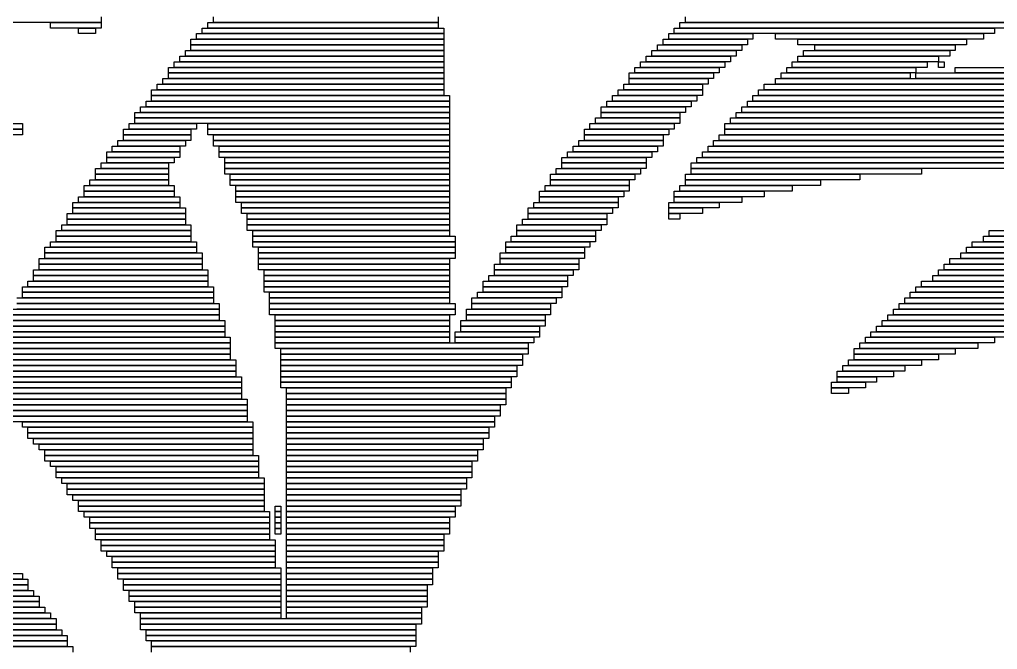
# Model space of a CAD drawing. Extents: x 24 to 1007, y 0 to 1020.
# Drawn here: x 393.5 to 567.5, y 414.5 to 526.5 of the extents above; entities that cross this region are included whole.
import ezdxf

# ---------------------------------------------------------------- set-up
doc = ezdxf.new("R2010")
doc.units = 0

msp = doc.modelspace()

# ---------------------------------------------------------------- linework, layer by layer
for p, q in [((408, 526), (390, 526)), ((399, 526), (408, 526)), ((399, 525), (399, 526)), ((408, 527), (408, 526)), ((408, 526), (408, 525)), ((427, 526), (468, 526)), ((427, 525), (427, 526)), ((428, 526), (428, 527)), ((468, 526), (428, 526)), ((468, 527), (468, 526)), ((468, 526), (468, 525)), ((511, 526), (570, 526)), ((511, 525), (511, 526)), ((512, 526), (512, 527)), ((573, 526), (512, 526)), ((408, 525), (399, 525)), ((404, 525), (407, 525)), ((404, 524), (404, 525)), ((407, 524), (404, 524)), ((407, 525), (407, 524)), ((425, 524), (469, 524)), ((425, 523), (425, 524)), ((426, 525), (469, 525)), ((426, 524), (426, 525)), ((469, 524), (426, 524)), ((468, 525), (427, 525)), ((469, 525), (469, 524)), ((469, 524), (469, 523)), ((509, 524), (524, 524)), ((509, 523), (509, 524)), ((510, 525), (567, 525)), ((510, 524), (510, 525)), ((567, 524), (510, 524)), ((570, 525), (511, 525)), ((524, 524), (524, 523)), ((528, 524), (565, 524)), ((528, 523), (528, 524)), ((565, 524), (565, 523)), ((567, 525), (567, 524)), ((424, 523), (469, 523)), ((424, 522), (424, 523)), ((469, 522), (424, 522)), ((424, 522), (469, 522)), ((424, 521), (424, 522)), ((469, 523), (425, 523)), ((469, 523), (469, 522)), ((469, 522), (469, 521)), ((507, 522), (522, 522)), ((507, 521), (507, 522)), ((508, 523), (523, 523)), ((508, 522), (508, 523)), ((523, 522), (508, 522)), ((524, 523), (509, 523)), ((522, 522), (522, 521)), ((523, 523), (523, 522)), ((565, 523), (528, 523)), ((532, 523), (562, 523)), ((532, 522), (532, 523)), ((562, 522), (532, 522)), ((535, 522), (560, 522)), ((535, 521), (535, 522)), ((560, 522), (560, 521)), ((562, 523), (562, 522)), ((423, 521), (469, 521)), ((423, 520), (423, 521)), ((469, 521), (424, 521)), ((469, 521), (469, 520)), ((506, 521), (521, 521)), ((506, 520), (506, 521)), ((522, 521), (507, 521)), ((521, 521), (521, 520)), ((533, 521), (559, 521)), ((533, 520), (533, 521)), ((560, 521), (535, 521)), ((559, 521), (559, 520)), ((421, 519), (469, 519)), ((421, 518), (421, 519)), ((422, 520), (469, 520)), ((422, 519), (422, 520)), ((469, 519), (422, 519)), ((469, 520), (423, 520)), ((469, 520), (469, 519)), ((469, 519), (469, 518)), ((504, 519), (519, 519)), ((504, 518), (504, 519)), ((505, 520), (520, 520)), ((505, 519), (505, 520)), ((520, 519), (505, 519)), ((521, 520), (506, 520)), ((519, 519), (519, 518)), ((520, 520), (520, 519)), ((531, 519), (555, 519)), ((531, 518), (531, 519)), ((532, 520), (557, 520)), ((532, 519), (532, 520)), ((557, 519), (532, 519)), ((559, 520), (533, 520)), ((555, 519), (555, 518)), ((557, 520), (557, 519)), ((557, 519), (558, 519)), ((557, 518), (557, 519)), ((558, 519), (558, 518)), ((420, 518), (469, 518)), ((420, 517), (420, 518)), ((469, 517), (420, 517)), ((420, 517), (469, 517)), ((420, 516), (420, 517)), ((469, 518), (421, 518)), ((469, 518), (469, 517)), ((469, 517), (469, 516)), ((502, 517), (517, 517)), ((502, 516), (502, 517)), ((503, 518), (518, 518)), ((503, 517), (503, 518)), ((518, 517), (503, 517)), ((519, 518), (504, 518)), ((517, 517), (517, 516)), ((518, 518), (518, 517)), ((529, 517), (552, 517)), ((529, 516), (529, 517)), ((530, 518), (553, 518)), ((530, 517), (530, 518)), ((553, 517), (530, 517)), ((555, 518), (531, 518)), ((552, 517), (552, 516)), ((553, 518), (553, 517)), ((553, 517), (596, 517)), ((553, 516), (553, 517)), ((558, 518), (557, 518)), ((560, 518), (594, 518)), ((560, 517), (560, 518)), ((594, 517), (560, 517)), ((419, 516), (469, 516)), ((419, 515), (419, 516)), ((469, 516), (420, 516)), ((469, 516), (469, 515)), ((517, 516), (502, 516)), ((502, 516), (516, 516)), ((502, 515), (502, 516)), ((516, 516), (516, 515)), ((528, 516), (597, 516)), ((528, 515), (528, 516)), ((552, 516), (529, 516)), ((596, 516), (553, 516)), ((417, 514), (469, 514)), ((417, 513), (417, 514)), ((418, 515), (469, 515)), ((418, 514), (418, 515)), ((469, 514), (418, 514)), ((469, 515), (419, 515)), ((469, 515), (469, 514)), ((469, 514), (469, 513)), ((500, 514), (515, 514)), ((500, 513), (500, 514)), ((501, 515), (515, 515)), ((501, 514), (501, 515)), ((515, 514), (501, 514)), ((516, 515), (502, 515)), ((515, 515), (515, 514)), ((515, 514), (515, 513)), ((525, 514), (599, 514)), ((525, 513), (525, 514)), ((526, 515), (598, 515)), ((526, 514), (526, 515)), ((598, 514), (526, 514)), ((597, 515), (528, 515)), ((416, 512), (470, 512)), ((416, 511), (416, 512)), ((469, 513), (417, 513)), ((417, 513), (470, 513)), ((417, 512), (417, 513)), ((470, 512), (417, 512)), ((470, 513), (470, 512)), ((470, 512), (470, 511)), ((498, 512), (513, 512)), ((498, 511), (498, 512)), ((499, 513), (514, 513)), ((499, 512), (499, 513)), ((514, 512), (499, 512)), ((515, 513), (500, 513)), ((513, 512), (513, 511)), ((514, 513), (514, 512)), ((523, 512), (601, 512)), ((523, 511), (523, 512)), ((524, 513), (600, 513)), ((524, 512), (524, 513)), ((600, 512), (524, 512)), ((599, 513), (525, 513)), ((414, 510), (470, 510)), ((414, 509), (414, 510)), ((415, 511), (470, 511)), ((415, 510), (415, 511)), ((470, 510), (415, 510)), ((470, 511), (416, 511)), ((470, 511), (470, 510)), ((470, 510), (470, 509)), ((497, 511), (512, 511)), ((497, 510), (497, 511)), ((512, 510), (497, 510)), ((497, 510), (511, 510)), ((497, 509), (497, 510)), ((513, 511), (498, 511)), ((511, 510), (511, 509)), ((512, 511), (512, 510)), ((521, 510), (602, 510)), ((521, 509), (521, 510)), ((522, 511), (602, 511)), ((522, 510), (522, 511)), ((602, 510), (522, 510)), ((601, 511), (523, 511)), ((470, 509), (414, 509)), ((414, 509), (470, 509)), ((414, 508), (414, 509)), ((470, 509), (470, 508)), ((496, 509), (511, 509)), ((496, 508), (496, 509)), ((511, 509), (497, 509)), ((511, 509), (511, 508)), ((520, 509), (603, 509)), ((520, 508), (520, 509)), ((602, 509), (521, 509)), ((305, 507), (394, 507)), ((306, 508), (394, 508)), ((394, 507), (306, 507)), ((394, 508), (394, 507)), ((394, 507), (394, 506)), ((412, 507), (424, 507)), ((412, 506), (412, 507)), ((413, 508), (425, 508)), ((413, 507), (413, 508)), ((425, 507), (413, 507)), ((470, 508), (414, 508)), ((424, 507), (424, 506)), ((425, 508), (425, 507)), ((427, 508), (470, 508)), ((427, 507), (427, 508)), ((470, 507), (427, 507)), ((427, 507), (470, 507)), ((427, 506), (427, 507)), ((470, 508), (470, 507)), ((470, 507), (470, 506)), ((494, 507), (509, 507)), ((494, 506), (494, 507)), ((495, 508), (510, 508)), ((495, 507), (495, 508)), ((510, 507), (495, 507)), ((511, 508), (496, 508)), ((509, 507), (509, 506)), ((510, 508), (510, 507)), ((519, 508), (604, 508)), ((519, 507), (519, 508)), ((604, 507), (519, 507)), ((519, 507), (605, 507)), ((519, 506), (519, 507)), ((603, 508), (520, 508)), ((394, 506), (305, 506)), ((411, 505), (423, 505)), ((411, 504), (411, 505)), ((424, 506), (412, 506)), ((412, 506), (424, 506)), ((412, 505), (412, 506)), ((424, 505), (412, 505)), ((423, 505), (423, 504)), ((424, 506), (424, 505)), ((470, 506), (427, 506)), ((428, 506), (470, 506)), ((428, 505), (428, 506)), ((470, 505), (428, 505)), ((428, 505), (470, 505)), ((428, 504), (428, 505)), ((470, 506), (470, 505)), ((470, 505), (470, 504)), ((493, 505), (508, 505)), ((493, 504), (493, 505)), ((509, 506), (494, 506)), ((494, 506), (508, 506)), ((494, 505), (494, 506)), ((508, 505), (494, 505)), ((508, 506), (508, 505)), ((508, 505), (508, 504)), ((517, 505), (607, 505)), ((517, 504), (517, 505)), ((518, 506), (606, 506)), ((518, 505), (518, 506)), ((606, 505), (518, 505)), ((605, 506), (519, 506)), ((409, 503), (422, 503)), ((409, 502), (409, 503)), ((410, 504), (422, 504)), ((410, 503), (410, 504)), ((422, 503), (410, 503)), ((423, 504), (411, 504)), ((422, 504), (422, 503)), ((422, 503), (422, 502)), ((470, 504), (428, 504)), ((429, 504), (470, 504)), ((429, 503), (429, 504)), ((470, 503), (429, 503)), ((429, 503), (470, 503)), ((429, 502), (429, 503)), ((470, 504), (470, 503)), ((470, 503), (470, 502)), ((491, 503), (506, 503)), ((491, 502), (491, 503)), ((492, 504), (507, 504)), ((492, 503), (492, 504)), ((507, 503), (492, 503)), ((508, 504), (493, 504)), ((506, 503), (506, 502)), ((507, 504), (507, 503)), ((515, 503), (609, 503)), ((515, 502), (515, 503)), ((516, 504), (608, 504)), ((516, 503), (516, 504)), ((608, 503), (516, 503)), ((607, 504), (517, 504)), ((422, 502), (409, 502)), ((409, 502), (421, 502)), ((409, 501), (409, 502)), ((421, 502), (421, 501)), ((470, 502), (429, 502)), ((430, 502), (470, 502)), ((430, 501), (430, 502)), ((470, 502), (470, 501)), ((490, 502), (505, 502)), ((490, 501), (490, 502)), ((506, 502), (491, 502)), ((505, 502), (505, 501)), ((514, 502), (609, 502)), ((514, 501), (514, 502)), ((609, 502), (515, 502)), ((407, 500), (420, 500)), ((407, 499), (407, 500)), ((408, 501), (420, 501)), ((408, 500), (408, 501)), ((420, 500), (408, 500)), ((421, 501), (409, 501)), ((420, 501), (420, 500)), ((420, 500), (420, 499)), ((470, 501), (430, 501)), ((430, 501), (470, 501)), ((430, 500), (430, 501)), ((470, 500), (430, 500)), ((430, 500), (470, 500)), ((430, 499), (430, 500)), ((470, 501), (470, 500)), ((470, 500), (470, 499)), ((489, 500), (504, 500)), ((489, 499), (489, 500)), ((505, 501), (490, 501)), ((490, 501), (505, 501)), ((490, 500), (490, 501)), ((505, 500), (490, 500)), ((504, 500), (504, 499)), ((505, 501), (505, 500)), ((513, 501), (610, 501)), ((513, 500), (513, 501)), ((610, 500), (513, 500)), ((513, 500), (554, 500)), ((513, 499), (513, 500)), ((609, 501), (514, 501)), ((554, 500), (554, 499)), ((406, 498), (420, 498)), ((406, 497), (406, 498)), ((420, 499), (407, 499)), ((407, 499), (420, 499)), ((407, 498), (407, 499)), ((420, 498), (407, 498)), ((420, 499), (420, 498)), ((420, 498), (420, 497)), ((470, 499), (430, 499)), ((431, 499), (470, 499)), ((431, 498), (431, 499)), ((470, 498), (431, 498)), ((431, 498), (470, 498)), ((431, 497), (431, 498)), ((470, 499), (470, 498)), ((470, 498), (470, 497)), ((488, 499), (503, 499)), ((488, 498), (488, 499)), ((503, 498), (488, 498)), ((488, 498), (502, 498)), ((488, 497), (488, 498)), ((504, 499), (489, 499)), ((502, 498), (502, 497)), ((503, 499), (503, 498)), ((512, 499), (543, 499)), ((512, 498), (512, 499)), ((543, 498), (512, 498)), ((512, 498), (536, 498)), ((512, 497), (512, 498)), ((554, 499), (513, 499)), ((536, 498), (536, 497)), ((543, 499), (543, 498)), ((405, 497), (421, 497)), ((405, 496), (405, 497)), ((421, 496), (405, 496)), ((405, 496), (421, 496)), ((405, 495), (405, 496)), ((420, 497), (406, 497)), ((421, 497), (421, 496)), ((421, 496), (421, 495)), ((470, 497), (431, 497)), ((432, 497), (470, 497)), ((432, 496), (432, 497)), ((470, 496), (432, 496)), ((432, 496), (470, 496)), ((432, 495), (432, 496)), ((470, 497), (470, 496)), ((470, 496), (470, 495)), ((486, 496), (501, 496)), ((486, 495), (486, 496)), ((487, 497), (502, 497)), ((487, 496), (487, 497)), ((502, 496), (487, 496)), ((502, 497), (488, 497)), ((501, 496), (501, 495)), ((502, 497), (502, 496)), ((510, 496), (526, 496)), ((510, 495), (510, 496)), ((511, 497), (531, 497)), ((511, 496), (511, 497)), ((531, 496), (511, 496)), ((536, 497), (512, 497)), ((526, 496), (526, 495)), ((531, 497), (531, 496)), ((404, 495), (422, 495)), ((404, 494), (404, 495)), ((421, 495), (405, 495)), ((422, 495), (422, 494)), ((470, 495), (432, 495)), ((432, 495), (470, 495)), ((432, 494), (432, 495)), ((470, 495), (470, 494)), ((501, 495), (486, 495)), ((486, 495), (500, 495)), ((486, 494), (486, 495)), ((500, 495), (500, 494)), ((526, 495), (510, 495)), ((510, 495), (522, 495)), ((510, 494), (510, 495)), ((522, 495), (522, 494)), ((403, 494), (422, 494)), ((403, 493), (403, 494)), ((422, 493), (403, 493)), ((403, 493), (423, 493)), ((403, 492), (403, 493)), ((422, 494), (404, 494)), ((422, 494), (422, 493)), ((423, 493), (423, 492)), ((470, 494), (432, 494)), ((433, 494), (470, 494)), ((433, 493), (433, 494)), ((470, 493), (433, 493)), ((433, 493), (470, 493)), ((433, 492), (433, 493)), ((470, 494), (470, 493)), ((470, 493), (470, 492)), ((484, 493), (499, 493)), ((484, 492), (484, 493)), ((485, 494), (500, 494)), ((485, 493), (485, 494)), ((500, 493), (485, 493)), ((500, 494), (486, 494)), ((499, 493), (499, 492)), ((500, 494), (500, 493)), ((509, 494), (518, 494)), ((509, 493), (509, 494)), ((518, 493), (509, 493)), ((509, 493), (515, 493)), ((509, 492), (509, 493)), ((522, 494), (510, 494)), ((515, 493), (515, 492)), ((518, 494), (518, 493)), ((402, 492), (423, 492)), ((402, 491), (402, 492)), ((423, 491), (402, 491)), ((402, 491), (423, 491)), ((402, 490), (402, 491)), ((423, 492), (403, 492)), ((423, 492), (423, 491)), ((423, 491), (423, 490)), ((470, 492), (433, 492)), ((434, 492), (470, 492)), ((434, 491), (434, 492)), ((470, 491), (434, 491)), ((434, 491), (470, 491)), ((434, 490), (434, 491)), ((470, 492), (470, 491)), ((470, 491), (470, 490)), ((483, 491), (498, 491)), ((483, 490), (483, 491)), ((499, 492), (484, 492)), ((484, 492), (498, 492)), ((484, 491), (484, 492)), ((498, 491), (484, 491)), ((498, 492), (498, 491)), ((498, 491), (498, 490)), ((515, 492), (509, 492)), ((509, 492), (511, 492)), ((509, 491), (509, 492)), ((511, 491), (509, 491)), ((511, 492), (511, 491)), ((400, 489), (424, 489)), ((400, 488), (400, 489)), ((401, 490), (424, 490)), ((401, 489), (401, 490)), ((424, 489), (401, 489)), ((423, 490), (402, 490)), ((424, 490), (424, 489)), ((424, 489), (424, 488)), ((470, 490), (434, 490)), ((434, 490), (470, 490)), ((434, 489), (434, 490)), ((470, 489), (434, 489)), ((435, 489), (470, 489)), ((435, 488), (435, 489)), ((470, 490), (470, 489)), ((470, 489), (470, 488)), ((482, 490), (497, 490)), ((482, 489), (482, 490)), ((497, 489), (482, 489)), ((482, 489), (496, 489)), ((482, 488), (482, 489)), ((498, 490), (483, 490)), ((496, 489), (496, 488)), ((497, 490), (497, 489)), ((566, 489), (596, 489)), ((566, 488), (566, 489)), ((424, 488), (400, 488)), ((400, 488), (424, 488)), ((400, 487), (400, 488)), ((424, 488), (424, 487)), ((470, 488), (435, 488)), ((435, 488), (471, 488)), ((435, 487), (435, 488)), ((471, 488), (471, 487)), ((481, 488), (496, 488)), ((481, 487), (481, 488)), ((496, 488), (482, 488)), ((496, 488), (496, 487)), ((565, 488), (630, 488)), ((565, 487), (565, 488)), ((596, 488), (566, 488)), ((398, 486), (425, 486)), ((398, 485), (398, 486)), ((399, 487), (425, 487)), ((399, 486), (399, 487)), ((425, 486), (399, 486)), ((424, 487), (400, 487)), ((425, 487), (425, 486)), ((425, 486), (425, 485)), ((471, 487), (435, 487)), ((435, 487), (471, 487)), ((435, 486), (435, 487)), ((471, 486), (435, 486)), ((436, 486), (471, 486)), ((436, 485), (436, 486)), ((471, 487), (471, 486)), ((471, 486), (471, 485)), ((480, 487), (495, 487)), ((480, 486), (480, 487)), ((495, 486), (480, 486)), ((480, 486), (494, 486)), ((480, 485), (480, 486)), ((496, 487), (481, 487)), ((494, 486), (494, 485)), ((495, 487), (495, 486)), ((562, 486), (632, 486)), ((562, 485), (562, 486)), ((563, 487), (631, 487)), ((563, 486), (563, 487)), ((631, 486), (563, 486)), ((630, 487), (565, 487)), ((397, 484), (426, 484)), ((397, 483), (397, 484)), ((425, 485), (398, 485)), ((398, 485), (426, 485)), ((398, 484), (398, 485)), ((426, 484), (398, 484)), ((426, 485), (426, 484)), ((426, 484), (426, 483)), ((471, 485), (436, 485)), ((436, 485), (471, 485)), ((436, 484), (436, 485)), ((471, 484), (436, 484)), ((436, 484), (470, 484)), ((436, 483), (436, 484)), ((470, 484), (470, 483)), ((471, 485), (471, 484)), ((479, 485), (494, 485)), ((479, 484), (479, 485)), ((494, 484), (479, 484)), ((479, 484), (493, 484)), ((479, 483), (479, 484)), ((494, 485), (480, 485)), ((493, 484), (493, 483)), ((494, 485), (494, 484)), ((559, 484), (634, 484)), ((559, 483), (559, 484)), ((561, 485), (633, 485)), ((561, 484), (561, 485)), ((633, 484), (561, 484)), ((632, 485), (562, 485)), ((396, 482), (427, 482)), ((396, 481), (396, 482)), ((426, 483), (397, 483)), ((397, 483), (426, 483)), ((397, 482), (397, 483)), ((426, 482), (397, 482)), ((426, 483), (426, 482)), ((427, 482), (427, 481)), ((470, 483), (436, 483)), ((436, 483), (470, 483)), ((436, 482), (436, 483)), ((470, 482), (436, 482)), ((437, 482), (470, 482)), ((437, 481), (437, 482)), ((470, 483), (470, 482)), ((470, 482), (470, 481)), ((478, 483), (493, 483)), ((478, 482), (478, 483)), ((493, 482), (478, 482)), ((478, 482), (492, 482)), ((478, 481), (478, 482)), ((493, 483), (479, 483)), ((492, 482), (492, 481)), ((493, 483), (493, 482)), ((557, 482), (636, 482)), ((557, 481), (557, 482)), ((558, 483), (635, 483)), ((558, 482), (558, 483)), ((635, 482), (558, 482)), ((634, 483), (559, 483)), ((427, 481), (396, 481)), ((396, 481), (427, 481)), ((396, 480), (396, 481)), ((427, 481), (427, 480)), ((470, 481), (437, 481)), ((437, 481), (470, 481)), ((437, 480), (437, 481)), ((470, 481), (470, 480)), ((477, 481), (491, 481)), ((477, 480), (477, 481)), ((492, 481), (478, 481)), ((491, 481), (491, 480)), ((556, 481), (637, 481)), ((556, 480), (556, 481)), ((636, 481), (557, 481)), ((394, 479), (428, 479)), ((394, 478), (394, 479)), ((395, 480), (427, 480)), ((395, 479), (395, 480)), ((427, 479), (395, 479)), ((427, 480), (396, 480)), ((427, 480), (427, 479)), ((428, 479), (428, 478)), ((470, 480), (437, 480)), ((437, 480), (470, 480)), ((437, 479), (437, 480)), ((470, 479), (437, 479)), ((437, 479), (470, 479)), ((437, 478), (437, 479)), ((470, 480), (470, 479)), ((470, 479), (470, 478)), ((476, 480), (491, 480)), ((476, 479), (476, 480)), ((491, 479), (476, 479)), ((476, 479), (490, 479)), ((476, 478), (476, 479)), ((491, 480), (477, 480)), ((490, 479), (490, 478)), ((491, 480), (491, 479)), ((553, 479), (639, 479)), ((553, 478), (553, 479)), ((554, 480), (638, 480)), ((554, 479), (554, 480)), ((638, 479), (554, 479)), ((637, 480), (556, 480)), ((393, 477), (428, 477)), ((428, 478), (394, 478)), ((394, 478), (428, 478)), ((394, 477), (394, 478)), ((428, 477), (394, 477)), ((428, 478), (428, 477)), ((428, 477), (428, 476)), ((470, 478), (437, 478)), ((438, 478), (470, 478)), ((438, 477), (438, 478)), ((470, 477), (438, 477)), ((438, 477), (470, 477)), ((438, 476), (438, 477)), ((470, 478), (470, 477)), ((470, 477), (470, 476)), ((474, 477), (489, 477)), ((474, 476), (474, 477)), ((475, 478), (490, 478)), ((475, 477), (475, 478)), ((490, 477), (475, 477)), ((490, 478), (476, 478)), ((489, 477), (489, 476)), ((490, 478), (490, 477)), ((551, 477), (641, 477)), ((551, 476), (551, 477)), ((552, 478), (640, 478)), ((552, 477), (552, 478)), ((640, 477), (552, 477)), ((639, 478), (553, 478)), ((428, 476), (393, 476)), ((393, 476), (429, 476)), ((429, 476), (429, 475)), ((470, 476), (438, 476)), ((438, 476), (471, 476)), ((438, 475), (438, 476)), ((471, 476), (471, 475)), ((489, 476), (474, 476)), ((474, 476), (488, 476)), ((474, 475), (474, 476)), ((488, 476), (488, 475)), ((550, 476), (641, 476)), ((550, 475), (550, 476)), ((641, 476), (551, 476)), ((392, 475), (429, 475)), ((429, 474), (392, 474)), ((392, 474), (429, 474)), ((429, 475), (393, 475)), ((429, 475), (429, 474)), ((429, 474), (429, 473)), ((471, 475), (438, 475)), ((438, 475), (471, 475)), ((438, 474), (438, 475)), ((471, 474), (438, 474)), ((439, 474), (470, 474)), ((439, 473), (439, 474)), ((470, 474), (470, 473)), ((471, 475), (471, 474)), ((473, 475), (488, 475)), ((473, 474), (473, 475)), ((488, 474), (473, 474)), ((473, 474), (487, 474)), ((473, 473), (473, 474)), ((488, 475), (474, 475)), ((487, 474), (487, 473)), ((488, 475), (488, 474)), ((548, 474), (639, 474)), ((548, 473), (548, 474)), ((549, 475), (640, 475)), ((549, 474), (549, 475)), ((640, 474), (549, 474)), ((641, 475), (550, 475)), ((391, 473), (430, 473)), ((430, 472), (391, 472)), ((391, 472), (430, 472)), ((429, 473), (392, 473)), ((430, 473), (430, 472)), ((430, 472), (430, 471)), ((470, 473), (439, 473)), ((439, 473), (470, 473)), ((439, 472), (439, 473)), ((470, 472), (439, 472)), ((439, 472), (470, 472)), ((439, 471), (439, 472)), ((470, 473), (470, 472)), ((470, 472), (470, 471)), ((472, 473), (487, 473)), ((472, 472), (472, 473)), ((487, 472), (472, 472)), ((472, 472), (486, 472)), ((472, 471), (472, 472)), ((487, 473), (473, 473)), ((486, 472), (486, 471)), ((487, 473), (487, 472)), ((546, 472), (577, 472)), ((546, 471), (546, 472)), ((547, 473), (584, 473)), ((547, 472), (547, 473)), ((584, 472), (547, 472)), ((639, 473), (548, 473)), ((390, 471), (430, 471)), ((430, 470), (390, 470)), ((390, 470), (431, 470)), ((430, 471), (391, 471)), ((430, 471), (430, 470)), ((431, 470), (431, 469)), ((470, 471), (439, 471)), ((439, 471), (470, 471)), ((439, 470), (439, 471)), ((470, 470), (439, 470)), ((439, 470), (470, 470)), ((439, 469), (439, 470)), ((470, 471), (470, 470)), ((470, 470), (470, 469)), ((471, 471), (486, 471)), ((471, 470), (471, 471)), ((486, 470), (471, 470)), ((471, 470), (485, 470)), ((471, 469), (471, 470)), ((486, 471), (472, 471)), ((485, 470), (485, 469)), ((486, 471), (486, 470)), ((544, 470), (567, 470)), ((544, 469), (544, 470)), ((545, 471), (571, 471)), ((545, 470), (545, 471)), ((571, 470), (545, 470)), ((577, 471), (546, 471)), ((567, 470), (567, 469)), ((389, 469), (431, 469)), ((431, 469), (390, 469)), ((431, 469), (431, 468)), ((470, 469), (439, 469)), ((439, 469), (484, 469)), ((439, 468), (439, 469)), ((485, 469), (471, 469)), ((484, 469), (484, 468)), ((543, 469), (564, 469)), ((543, 468), (543, 469)), ((567, 469), (544, 469)), ((564, 469), (564, 468)), ((388, 468), (431, 468)), ((431, 467), (388, 467)), ((388, 467), (431, 467)), ((431, 468), (389, 468)), ((431, 468), (431, 467)), ((431, 467), (431, 466)), ((484, 468), (439, 468)), ((440, 468), (484, 468)), ((440, 467), (440, 468)), ((484, 467), (440, 467)), ((440, 467), (483, 467)), ((440, 466), (440, 467)), ((483, 467), (483, 466)), ((484, 468), (484, 467)), ((542, 468), (560, 468)), ((542, 467), (542, 468)), ((560, 467), (542, 467)), ((542, 467), (557, 467)), ((542, 466), (542, 467)), ((564, 468), (543, 468)), ((557, 467), (557, 466)), ((560, 468), (560, 467)), ((387, 466), (432, 466)), ((432, 465), (387, 465)), ((387, 465), (432, 465)), ((431, 466), (388, 466)), ((432, 466), (432, 465)), ((432, 465), (432, 464)), ((483, 466), (440, 466)), ((440, 466), (483, 466)), ((440, 465), (440, 466)), ((483, 465), (440, 465)), ((440, 465), (482, 465)), ((440, 464), (440, 465)), ((482, 465), (482, 464)), ((483, 466), (483, 465)), ((540, 465), (551, 465)), ((540, 464), (540, 465)), ((541, 466), (554, 466)), ((541, 465), (541, 466)), ((554, 465), (541, 465)), ((557, 466), (542, 466)), ((551, 465), (551, 464)), ((554, 466), (554, 465)), ((386, 464), (432, 464)), ((432, 463), (386, 463)), ((386, 463), (433, 463)), ((432, 464), (387, 464)), ((432, 464), (432, 463)), ((433, 463), (433, 462)), ((482, 464), (440, 464)), ((440, 464), (482, 464)), ((440, 463), (440, 464)), ((482, 463), (440, 463)), ((440, 463), (481, 463)), ((440, 462), (440, 463)), ((481, 463), (481, 462)), ((482, 464), (482, 463)), ((539, 464), (549, 464)), ((539, 463), (539, 464)), ((549, 463), (539, 463)), ((539, 463), (546, 463)), ((539, 462), (539, 463)), ((551, 464), (540, 464)), ((546, 463), (546, 462)), ((549, 464), (549, 463)), ((385, 462), (433, 462)), ((433, 462), (386, 462)), ((433, 462), (433, 461)), ((481, 462), (440, 462)), ((440, 462), (481, 462)), ((440, 461), (440, 462)), ((481, 462), (481, 461)), ((538, 462), (544, 462)), ((538, 461), (538, 462)), ((546, 462), (539, 462)), ((544, 462), (544, 461)), ((384, 460), (433, 460)), ((433, 461), (385, 461)), ((385, 461), (433, 461)), ((433, 460), (385, 460)), ((433, 461), (433, 460)), ((433, 460), (433, 459)), ((481, 461), (440, 461)), ((441, 461), (480, 461)), ((441, 460), (441, 461)), ((480, 460), (441, 460)), ((441, 460), (480, 460)), ((441, 459), (441, 460)), ((480, 461), (480, 460)), ((480, 460), (480, 459)), ((544, 461), (538, 461)), ((538, 461), (541, 461)), ((538, 460), (538, 461)), ((541, 460), (538, 460)), ((541, 461), (541, 460)), ((433, 459), (384, 459)), ((384, 459), (434, 459)), ((434, 458), (384, 458)), ((384, 458), (434, 458)), ((434, 459), (434, 458)), ((434, 458), (434, 457)), ((480, 459), (441, 459)), ((441, 459), (480, 459)), ((441, 458), (441, 459)), ((480, 458), (441, 458)), ((441, 458), (479, 458)), ((441, 457), (441, 458)), ((479, 458), (479, 457)), ((480, 459), (480, 458)), ((383, 457), (434, 457)), ((434, 456), (383, 456)), ((383, 456), (434, 456)), ((434, 457), (384, 457)), ((434, 457), (434, 456)), ((434, 456), (434, 455)), ((479, 457), (441, 457)), ((441, 457), (479, 457)), ((441, 456), (441, 457)), ((479, 456), (441, 456)), ((441, 456), (478, 456)), ((441, 455), (441, 456)), ((478, 456), (478, 455)), ((479, 457), (479, 456)), ((434, 455), (383, 455)), ((394, 455), (435, 455)), ((394, 454), (394, 455)), ((435, 455), (435, 454)), ((478, 455), (441, 455)), ((441, 455), (478, 455)), ((441, 454), (441, 455)), ((478, 455), (478, 454)), ((435, 454), (394, 454)), ((395, 454), (435, 454)), ((395, 453), (395, 454)), ((435, 453), (395, 453)), ((395, 453), (435, 453)), ((395, 452), (395, 453)), ((435, 454), (435, 453)), ((435, 453), (435, 452)), ((478, 454), (441, 454)), ((441, 454), (477, 454)), ((441, 453), (441, 454)), ((477, 453), (441, 453)), ((441, 453), (477, 453)), ((441, 452), (441, 453)), ((477, 454), (477, 453)), ((477, 453), (477, 452)), ((435, 452), (395, 452)), ((396, 452), (435, 452)), ((396, 451), (396, 452)), ((435, 451), (396, 451)), ((397, 451), (435, 451)), ((397, 450), (397, 451)), ((435, 452), (435, 451)), ((435, 451), (435, 450)), ((477, 452), (441, 452)), ((441, 452), (476, 452)), ((441, 451), (441, 452)), ((476, 451), (441, 451)), ((441, 451), (476, 451)), ((441, 450), (441, 451)), ((476, 452), (476, 451)), ((476, 451), (476, 450)), ((435, 450), (397, 450)), ((398, 450), (435, 450)), ((398, 449), (398, 450)), ((435, 449), (398, 449)), ((398, 449), (436, 449)), ((398, 448), (398, 449)), ((435, 450), (435, 449)), ((436, 449), (436, 448)), ((476, 450), (441, 450)), ((441, 450), (475, 450)), ((441, 449), (441, 450)), ((475, 449), (441, 449)), ((441, 449), (475, 449)), ((441, 448), (441, 449)), ((475, 450), (475, 449)), ((475, 449), (475, 448)), ((436, 448), (398, 448)), ((399, 448), (436, 448)), ((399, 447), (399, 448)), ((436, 448), (436, 447)), ((475, 448), (441, 448)), ((441, 448), (474, 448)), ((441, 447), (441, 448)), ((474, 448), (474, 447)), ((436, 447), (399, 447)), ((400, 447), (436, 447)), ((400, 446), (400, 447)), ((436, 446), (400, 446)), ((400, 446), (436, 446)), ((400, 445), (400, 446)), ((436, 447), (436, 446)), ((436, 446), (436, 445)), ((474, 447), (441, 447)), ((441, 447), (474, 447)), ((441, 446), (441, 447)), ((474, 446), (441, 446)), ((441, 446), (474, 446)), ((441, 445), (441, 446)), ((474, 447), (474, 446)), ((474, 446), (474, 445)), ((436, 445), (400, 445)), ((401, 445), (437, 445)), ((401, 444), (401, 445)), ((437, 444), (401, 444)), ((402, 444), (437, 444)), ((402, 443), (402, 444)), ((437, 445), (437, 444)), ((437, 444), (437, 443)), ((474, 445), (441, 445)), ((441, 445), (473, 445)), ((441, 444), (441, 445)), ((473, 444), (441, 444)), ((441, 444), (473, 444)), ((441, 443), (441, 444)), ((473, 445), (473, 444)), ((473, 444), (473, 443)), ((437, 443), (402, 443)), ((402, 443), (437, 443)), ((402, 442), (402, 443)), ((437, 442), (402, 442)), ((403, 442), (437, 442)), ((403, 441), (403, 442)), ((437, 443), (437, 442)), ((437, 442), (437, 441)), ((473, 443), (441, 443)), ((441, 443), (472, 443)), ((441, 442), (441, 443)), ((472, 442), (441, 442)), ((441, 442), (472, 442)), ((441, 441), (441, 442)), ((472, 443), (472, 442)), ((472, 442), (472, 441)), ((437, 441), (403, 441)), ((404, 441), (437, 441)), ((404, 440), (404, 441)), ((437, 441), (437, 440)), ((472, 441), (441, 441)), ((441, 441), (472, 441)), ((441, 440), (441, 441)), ((472, 441), (472, 440)), ((437, 440), (404, 440)), ((404, 440), (437, 440)), ((404, 439), (404, 440)), ((437, 439), (404, 439)), ((405, 439), (438, 439)), ((405, 438), (405, 439)), ((437, 440), (437, 439)), ((438, 439), (438, 438)), ((439, 440), (440, 440)), ((439, 439), (439, 440)), ((440, 439), (439, 439)), ((439, 439), (440, 439)), ((439, 438), (439, 439)), ((440, 440), (440, 439)), ((440, 439), (440, 438)), ((472, 440), (441, 440)), ((441, 440), (471, 440)), ((441, 439), (441, 440)), ((471, 439), (441, 439)), ((441, 439), (471, 439)), ((441, 438), (441, 439)), ((471, 440), (471, 439)), ((471, 439), (471, 438)), ((438, 438), (405, 438)), ((406, 438), (438, 438)), ((406, 437), (406, 438)), ((438, 437), (406, 437)), ((406, 437), (438, 437)), ((406, 436), (406, 437)), ((438, 438), (438, 437)), ((438, 437), (438, 436)), ((440, 438), (439, 438)), ((439, 438), (440, 438)), ((439, 437), (439, 438)), ((440, 437), (439, 437)), ((439, 437), (440, 437)), ((439, 436), (439, 437)), ((440, 438), (440, 437)), ((440, 437), (440, 436)), ((471, 438), (441, 438)), ((441, 438), (470, 438)), ((441, 437), (441, 438)), ((470, 437), (441, 437)), ((441, 437), (470, 437)), ((441, 436), (441, 437)), ((470, 438), (470, 437)), ((470, 437), (470, 436)), ((438, 436), (406, 436)), ((407, 436), (438, 436)), ((407, 435), (407, 436)), ((438, 435), (407, 435)), ((407, 435), (438, 435)), ((407, 434), (407, 435)), ((438, 436), (438, 435)), ((438, 435), (438, 434)), ((440, 436), (439, 436)), ((439, 436), (440, 436)), ((439, 435), (439, 436)), ((440, 435), (439, 435)), ((440, 436), (440, 435)), ((470, 436), (441, 436)), ((441, 436), (470, 436)), ((441, 435), (441, 436)), ((470, 435), (441, 435)), ((441, 435), (469, 435)), ((441, 434), (441, 435)), ((469, 435), (469, 434)), ((470, 436), (470, 435)), ((438, 434), (407, 434)), ((408, 434), (439, 434)), ((408, 433), (408, 434)), ((439, 434), (439, 433)), ((469, 434), (441, 434)), ((441, 434), (469, 434)), ((441, 433), (441, 434)), ((469, 434), (469, 433)), ((439, 433), (408, 433)), ((408, 433), (439, 433)), ((408, 432), (408, 433)), ((439, 432), (408, 432)), ((409, 432), (439, 432)), ((409, 431), (409, 432)), ((439, 433), (439, 432)), ((439, 432), (439, 431)), ((469, 433), (441, 433)), ((441, 433), (469, 433)), ((441, 432), (441, 433)), ((469, 432), (441, 432)), ((441, 432), (468, 432)), ((441, 431), (441, 432)), ((468, 432), (468, 431)), ((469, 433), (469, 432)), ((439, 431), (409, 431)), ((410, 431), (439, 431)), ((410, 430), (410, 431)), ((439, 430), (410, 430)), ((410, 430), (439, 430)), ((410, 429), (410, 430)), ((439, 431), (439, 430)), ((439, 430), (439, 429)), ((468, 431), (441, 431)), ((441, 431), (468, 431)), ((441, 430), (441, 431)), ((468, 430), (441, 430)), ((441, 430), (468, 430)), ((441, 429), (441, 430)), ((468, 431), (468, 430)), ((468, 430), (468, 429)), ((439, 429), (410, 429)), ((411, 429), (440, 429)), ((411, 428), (411, 429)), ((440, 429), (440, 428)), ((468, 429), (441, 429)), ((441, 429), (467, 429)), ((441, 428), (441, 429)), ((467, 429), (467, 428)), ((371, 428), (394, 428)), ((394, 427), (371, 427)), ((371, 427), (395, 427)), ((394, 428), (394, 427)), ((395, 427), (395, 426)), ((440, 428), (411, 428)), ((411, 428), (440, 428)), ((411, 427), (411, 428)), ((440, 427), (411, 427)), ((412, 427), (440, 427)), ((412, 426), (412, 427)), ((440, 428), (440, 427)), ((440, 427), (440, 426)), ((467, 428), (441, 428)), ((441, 428), (467, 428)), ((441, 427), (441, 428)), ((467, 427), (441, 427)), ((441, 427), (467, 427)), ((441, 426), (441, 427)), ((467, 428), (467, 427)), ((467, 427), (467, 426)), ((370, 425), (396, 425)), ((395, 426), (371, 426)), ((371, 426), (395, 426)), ((395, 425), (371, 425)), ((395, 426), (395, 425)), ((396, 425), (396, 424)), ((440, 426), (412, 426)), ((412, 426), (440, 426)), ((412, 425), (412, 426)), ((440, 425), (412, 425)), ((413, 425), (440, 425)), ((413, 424), (413, 425)), ((440, 426), (440, 425)), ((440, 425), (440, 424)), ((467, 426), (441, 426)), ((441, 426), (466, 426)), ((441, 425), (441, 426)), ((466, 425), (441, 425)), ((441, 425), (466, 425)), ((441, 424), (441, 425)), ((466, 426), (466, 425)), ((466, 425), (466, 424)), ((396, 424), (370, 424)), ((370, 424), (397, 424)), ((397, 423), (370, 423)), ((370, 423), (397, 423)), ((397, 424), (397, 423)), ((397, 423), (397, 422)), ((440, 424), (413, 424)), ((413, 424), (440, 424)), ((413, 423), (413, 424)), ((440, 423), (413, 423)), ((414, 423), (440, 423)), ((414, 422), (414, 423)), ((440, 424), (440, 423)), ((440, 423), (440, 422)), ((466, 424), (441, 424)), ((441, 424), (466, 424)), ((441, 423), (441, 424)), ((466, 423), (441, 423)), ((441, 423), (466, 423)), ((441, 422), (441, 423)), ((466, 424), (466, 423)), ((466, 423), (466, 422)), ((369, 422), (398, 422)), ((397, 422), (370, 422)), ((398, 422), (398, 421)), ((440, 422), (414, 422)), ((414, 422), (440, 422)), ((414, 421), (414, 422)), ((440, 422), (440, 421)), ((466, 422), (441, 422)), ((441, 422), (465, 422)), ((441, 421), (441, 422)), ((465, 422), (465, 421)), ((398, 421), (369, 421)), ((369, 421), (399, 421)), ((399, 420), (369, 420)), ((369, 420), (400, 420)), ((399, 421), (399, 420)), ((400, 420), (400, 419)), ((440, 421), (414, 421)), ((415, 421), (440, 421)), ((415, 420), (415, 421)), ((440, 420), (415, 420)), ((415, 420), (465, 420)), ((415, 419), (415, 420)), ((440, 421), (440, 420)), ((465, 421), (441, 421)), ((441, 421), (465, 421)), ((441, 420), (441, 421)), ((465, 420), (441, 420)), ((465, 421), (465, 420)), ((465, 420), (465, 419)), ((368, 419), (400, 419)), ((400, 418), (368, 418)), ((368, 418), (401, 418)), ((400, 419), (369, 419)), ((400, 419), (400, 418)), ((401, 418), (401, 417)), ((465, 419), (415, 419)), ((415, 419), (464, 419)), ((415, 418), (415, 419)), ((464, 418), (415, 418)), ((416, 418), (464, 418)), ((416, 417), (416, 418)), ((464, 419), (464, 418)), ((464, 418), (464, 417)), ((367, 416), (402, 416)), ((401, 417), (368, 417)), ((368, 417), (402, 417)), ((402, 416), (368, 416)), ((402, 417), (402, 416)), ((402, 416), (402, 415)), ((464, 417), (416, 417)), ((416, 417), (464, 417)), ((416, 416), (416, 417)), ((464, 416), (416, 416)), ((417, 416), (464, 416)), ((417, 415), (417, 416)), ((464, 417), (464, 416)), ((464, 416), (464, 415)), ((402, 415), (367, 415)), ((367, 415), (403, 415)), ((403, 415), (403, 414)), ((464, 415), (417, 415)), ((417, 415), (463, 415)), ((417, 414), (417, 415)), ((463, 415), (463, 414))]:
    msp.add_line(p, q)

doc.saveas('drawing.dxf')
